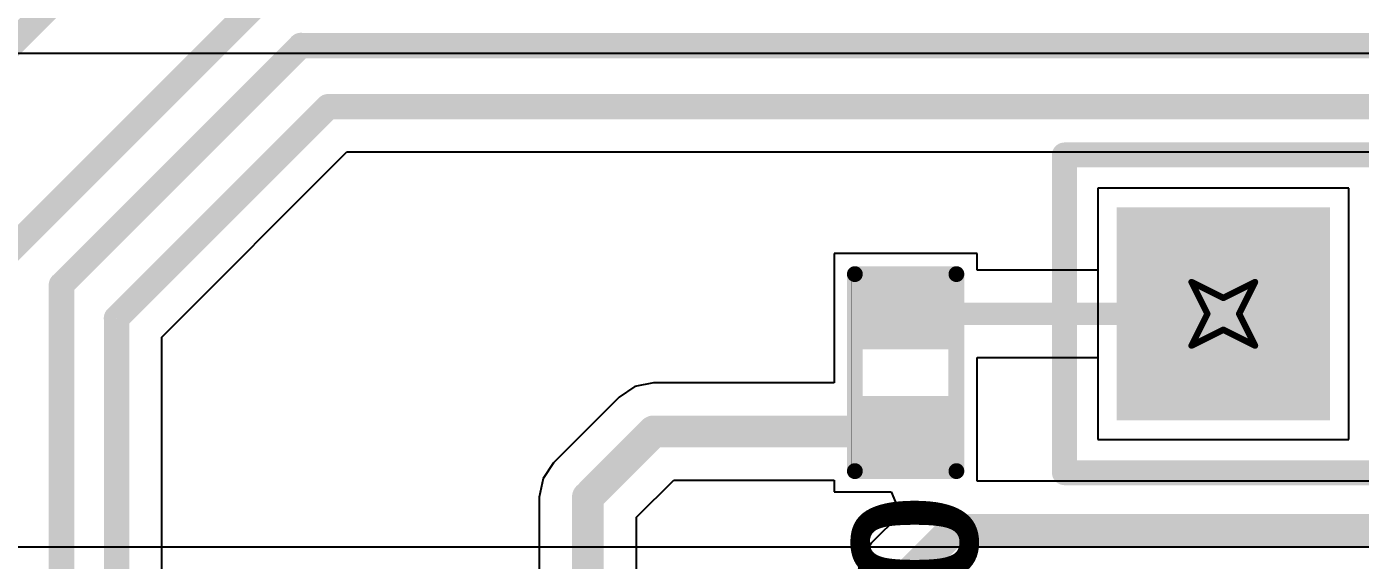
# Model space of a CAD drawing. Header units: inches. Extents: x 0 to 5032, y 0 to 5323.
# Drawn here: x 98.87 to 109.54, y 84.02 to 88.29 of the extents above; entities that cross this region are included whole.
import ezdxf

# ---------------------------------------------------------------- set-up
doc = ezdxf.new("R2010")
doc.units = ezdxf.units.IN
for name, color, linetype in [('Bottom Layer', 5, 'Continuous'), ('Bottom Solder', 6, 'Continuous'), ('Drill Drawing', 1, 'Continuous'), ('Layer 1', 16, 'Continuous'), ('Layer 2', 76, 'Continuous'), ('Multi-Layer', 9, 'Continuous'), ('Pad Holes', 156, 'Continuous'), ('Top Layer', 1, 'Continuous'), ('Top Overlay', 2, 'Continuous'), ('Top Paste', 8, 'Continuous'), ('Top Solder', 216, 'Continuous')]:
    doc.layers.add(name, color=color, linetype=linetype)
doc.styles.add('Arial_Bold', font='', dxfattribs={"height": 0.2})
doc.styles.get('Arial_Bold').set_extended_font_data('Arial', bold=True)

# ---------------------------------------------------------------- blocks, each defined once
blk = doc.blocks.new('HDR1X3__319')
at = {"layer": 'Bottom Layer'}
blk.add_hatch(color=5, dxfattribs=at).paths.add_polyline_path([(-0.75, 0.75), (0.75, 0.75), (0.75, -0.75), (-0.75, -0.75)])
h = blk.add_hatch(color=5, dxfattribs=at)
edge = h.paths.add_edge_path()
edge.add_arc((2.54, 0), 0.75, 0, 360)
h = blk.add_hatch(color=5, dxfattribs=at)
edge = h.paths.add_edge_path()
edge.add_arc((5.08, 0), 0.75, 0, 360)
at = {"layer": 'Bottom Solder'}
blk.add_hatch(color=6, dxfattribs=at).paths.add_polyline_path([(-0.852, 0.852), (0.852, 0.852), (0.852, -0.852), (-0.852, -0.852)])
h = blk.add_hatch(color=6, dxfattribs=at)
edge = h.paths.add_edge_path()
edge.add_arc((2.54, 0), 0.852, 0, 360)
h = blk.add_hatch(color=6, dxfattribs=at)
edge = h.paths.add_edge_path()
edge.add_arc((5.08, 0), 0.852, 0, 360)
at = {"layer": 'Layer 1'}
blk.add_hatch(color=16, dxfattribs=at).paths.add_polyline_path([(-0.75, 0.75), (0.75, 0.75), (0.75, -0.75), (-0.75, -0.75)])
h = blk.add_hatch(color=16, dxfattribs=at)
edge = h.paths.add_edge_path()
edge.add_arc((2.54, 0), 0.75, 0, 360)
h = blk.add_hatch(color=16, dxfattribs=at)
edge = h.paths.add_edge_path()
edge.add_arc((5.08, 0), 0.75, 0, 360)
at = {"layer": 'Layer 2'}
blk.add_hatch(color=76, dxfattribs=at).paths.add_polyline_path([(-0.75, 0.75), (0.75, 0.75), (0.75, -0.75), (-0.75, -0.75)])
h = blk.add_hatch(color=76, dxfattribs=at)
edge = h.paths.add_edge_path()
edge.add_arc((2.54, 0), 0.75, 0, 360)
h = blk.add_hatch(color=76, dxfattribs=at)
edge = h.paths.add_edge_path()
edge.add_arc((5.08, 0), 0.75, 0, 360)
at = {"layer": 'Multi-Layer'}
blk.add_hatch(color=9, dxfattribs=at).paths.add_polyline_path([(-0.75, 0.75), (0.75, 0.75), (0.75, -0.75), (-0.75, -0.75)])
h = blk.add_hatch(color=9, dxfattribs=at)
edge = h.paths.add_edge_path()
edge.add_arc((2.54, 0), 0.75, 0, 360)
h = blk.add_hatch(color=9, dxfattribs=at)
edge = h.paths.add_edge_path()
edge.add_arc((5.08, 0), 0.75, 0, 360)
at = {"layer": 'Pad Holes'}
h = blk.add_hatch(color=7, dxfattribs=at)
edge = h.paths.add_edge_path()
edge.add_arc((0, 0), 0.45, 0, 360)
h = blk.add_hatch(color=7, dxfattribs=at)
edge = h.paths.add_edge_path()
edge.add_arc((2.54, 0), 0.45, 0, 360)
h = blk.add_hatch(color=7, dxfattribs=at)
edge = h.paths.add_edge_path()
edge.add_arc((5.08, 0), 0.45, 0, 360)
at = {"layer": 'Top Layer'}
blk.add_hatch(color=1, dxfattribs=at).paths.add_polyline_path([(-0.75, 0.75), (0.75, 0.75), (0.75, -0.75), (-0.75, -0.75)])
h = blk.add_hatch(color=1, dxfattribs=at)
edge = h.paths.add_edge_path()
edge.add_arc((2.54, 0), 0.75, 0, 360)
h = blk.add_hatch(color=1, dxfattribs=at)
edge = h.paths.add_edge_path()
edge.add_arc((5.08, 0), 0.75, 0, 360)
at = {"layer": 'Top Solder'}
blk.add_hatch(color=216, dxfattribs=at).paths.add_polyline_path([(-0.852, 0.852), (0.852, 0.852), (0.852, -0.852), (-0.852, -0.852)])
h = blk.add_hatch(color=216, dxfattribs=at)
edge = h.paths.add_edge_path()
edge.add_arc((2.54, 0), 0.852, 0, 360)
h = blk.add_hatch(color=216, dxfattribs=at)
edge = h.paths.add_edge_path()
edge.add_arc((5.08, 0), 0.852, 0, 360)
at = {"layer": 'Top Overlay'}
for points in [[(-1.27, -1.27, 0.2, 0.2, 0), (-1.27, 1.27, 0.2, 0.2, 0)], [(-1.27, 1.27, 0.2, 0.2, 0), (6.35, 1.27, 0.2, 0.2, 0)], [(6.35, -1.27, 0.2, 0.2, 0), (6.35, 1.27, 0.2, 0.2, 0)], [(-1.27, -1.27, 0.2, 0.2, 0), (6.35, -1.27, 0.2, 0.2, 0)]]:
    blk.add_lwpolyline(points, format="xyseb", dxfattribs=at)
for points in [[(-1.32, 1.27, 0.1, 0.1, 1), (-1.22, 1.27, 0.1, 0.1, 1)], [(-1.32, 1.27, 0.1, 0.1, 1), (-1.22, 1.27, 0.1, 0.1, 1)], [(6.3, 1.27, 0.1, 0.1, 1), (6.4, 1.27, 0.1, 0.1, 1)], [(6.3, 1.27, 0.1, 0.1, 1), (6.4, 1.27, 0.1, 0.1, 1)], [(-1.32, -1.27, 0.1, 0.1, 1), (-1.22, -1.27, 0.1, 0.1, 1)], [(-1.32, -1.27, 0.1, 0.1, 1), (-1.22, -1.27, 0.1, 0.1, 1)], [(6.3, -1.27, 0.1, 0.1, 1), (6.4, -1.27, 0.1, 0.1, 1)], [(6.3, -1.27, 0.1, 0.1, 1), (6.4, -1.27, 0.1, 0.1, 1)]]:
    blk.add_lwpolyline(points, format="xyseb", close=True, dxfattribs=at)
blk = doc.blocks.new('R___0402_320')
at = {"layer": 'Top Layer'}
for points in [[(-0.699, -0.318), (-0.699, 0.317), (-0.241, 0.317), (-0.241, -0.318)], [(0.241, -0.318), (0.241, 0.317), (0.699, 0.317), (0.699, -0.318)]]:
    blk.add_hatch(color=1, dxfattribs=at).paths.add_polyline_path(points)
at = {"layer": 'Top Paste'}
for points in [[(-0.699, -0.318), (-0.699, 0.317), (-0.241, 0.317), (-0.241, -0.318)], [(0.241, -0.318), (0.241, 0.317), (0.699, 0.317), (0.699, -0.318)]]:
    blk.add_hatch(color=8, dxfattribs=at).paths.add_polyline_path(points)
at = {"layer": 'Top Solder'}
for points in [[(-0.754, -0.373), (-0.754, 0.373), (-0.186, 0.373), (-0.186, -0.373)], [(0.186, -0.373), (0.186, 0.373), (0.754, 0.373), (0.754, -0.373)]]:
    blk.add_hatch(color=216, dxfattribs=at).paths.add_polyline_path(points)
at = {"layer": 'Top Overlay'}
for points in [[(0.787, 0.406, 0.127, 0.127, 0), (-0.787, 0.406, 0.127, 0.127, 0)], [(-0.787, -0.406, 0.127, 0.127, 0), (-0.787, 0.406, 0.127, 0.127, 0)], [(0.787, -0.406, 0.127, 0.127, 0), (0.787, 0.406, 0.127, 0.127, 0)], [(0.787, -0.406, 0.127, 0.127, 0), (-0.787, -0.406, 0.127, 0.127, 0)], [(0.813, -0.432, 0.00323, 0.00323, 0), (-0.813, -0.432, 0.00323, 0.00323, 0)]]:
    blk.add_lwpolyline(points, format="xyseb", dxfattribs=at)
for points in [[(-0.819, 0.406, 0.0635, 0.0635, 1), (-0.756, 0.406, 0.0635, 0.0635, 1)], [(-0.819, 0.406, 0.0635, 0.0635, 1), (-0.756, 0.406, 0.0635, 0.0635, 1)], [(0.756, 0.406, 0.0635, 0.0635, 1), (0.819, 0.406, 0.0635, 0.0635, 1)], [(0.756, 0.406, 0.0635, 0.0635, 1), (0.819, 0.406, 0.0635, 0.0635, 1)], [(-0.819, -0.406, 0.0635, 0.0635, 1), (-0.756, -0.406, 0.0635, 0.0635, 1)], [(-0.819, -0.406, 0.0635, 0.0635, 1), (-0.756, -0.406, 0.0635, 0.0635, 1)], [(0.756, -0.406, 0.0635, 0.0635, 1), (0.819, -0.406, 0.0635, 0.0635, 1)], [(0.756, -0.406, 0.0635, 0.0635, 1), (0.819, -0.406, 0.0635, 0.0635, 1)], [(-0.814, -0.432, 0.00161, 0.00161, 1), (-0.812, -0.432, 0.00161, 0.00161, 1)], [(0.812, -0.432, 0.00161, 0.00161, 1), (0.814, -0.432, 0.00161, 0.00161, 1)]]:
    blk.add_lwpolyline(points, format="xyseb", close=True, dxfattribs=at)

msp = doc.modelspace()

# ---------------------------------------------------------------- linework, layer by layer
at = {"layer": 'Bottom Layer'}
for p, q in [((90.591, 88.074), (115.08, 88.074)), ((109.444, 86.994), (107.436, 86.994)), ((107.436, 86.994), (107.436, 84.986)), ((109.444, 84.986), (109.444, 86.994)), ((107.436, 84.986), (109.444, 84.986)), ((109.727, 84.125), (95.596, 84.125))]:
    msp.add_line(p, q, dxfattribs=at)
at = {"layer": 'Drill Drawing'}
for points in [[(108.186, 86.244, 0.0508, 0.0508, 0), (108.44, 86.117, 0.0508, 0.0508, 0)], [(108.186, 86.244, 0.0508, 0.0508, 0), (108.313, 85.99, 0.0508, 0.0508, 0)], [(108.44, 86.117, 0.0508, 0.0508, 0), (108.694, 86.244, 0.0508, 0.0508, 0)], [(108.567, 85.99, 0.0508, 0.0508, 0), (108.694, 86.244, 0.0508, 0.0508, 0)], [(108.186, 85.736, 0.0508, 0.0508, 0), (108.313, 85.99, 0.0508, 0.0508, 0)], [(108.567, 85.99, 0.0508, 0.0508, 0), (108.694, 85.736, 0.0508, 0.0508, 0)], [(108.186, 85.736, 0.0508, 0.0508, 0), (108.44, 85.863, 0.0508, 0.0508, 0)], [(108.44, 85.863, 0.0508, 0.0508, 0), (108.694, 85.736, 0.0508, 0.0508, 0)]]:
    msp.add_lwpolyline(points, format="xyseb", dxfattribs=at)
for points in [[(108.173, 86.244, 0.0254, 0.0254, 1), (108.198, 86.244, 0.0254, 0.0254, 1)], [(108.173, 86.244, 0.0254, 0.0254, 1), (108.198, 86.244, 0.0254, 0.0254, 1)], [(108.681, 86.244, 0.0254, 0.0254, 1), (108.706, 86.244, 0.0254, 0.0254, 1)], [(108.681, 86.244, 0.0254, 0.0254, 1), (108.706, 86.244, 0.0254, 0.0254, 1)], [(108.427, 86.117, 0.0254, 0.0254, 1), (108.452, 86.117, 0.0254, 0.0254, 1)], [(108.427, 86.117, 0.0254, 0.0254, 1), (108.452, 86.117, 0.0254, 0.0254, 1)], [(108.3, 85.99, 0.0254, 0.0254, 1), (108.325, 85.99, 0.0254, 0.0254, 1)], [(108.3, 85.99, 0.0254, 0.0254, 1), (108.325, 85.99, 0.0254, 0.0254, 1)], [(108.554, 85.99, 0.0254, 0.0254, 1), (108.579, 85.99, 0.0254, 0.0254, 1)], [(108.554, 85.99, 0.0254, 0.0254, 1), (108.579, 85.99, 0.0254, 0.0254, 1)], [(108.427, 85.863, 0.0254, 0.0254, 1), (108.452, 85.863, 0.0254, 0.0254, 1)], [(108.427, 85.863, 0.0254, 0.0254, 1), (108.452, 85.863, 0.0254, 0.0254, 1)], [(108.173, 85.736, 0.0254, 0.0254, 1), (108.198, 85.736, 0.0254, 0.0254, 1)], [(108.173, 85.736, 0.0254, 0.0254, 1), (108.198, 85.736, 0.0254, 0.0254, 1)], [(108.681, 85.736, 0.0254, 0.0254, 1), (108.706, 85.736, 0.0254, 0.0254, 1)], [(108.681, 85.736, 0.0254, 0.0254, 1), (108.706, 85.736, 0.0254, 0.0254, 1)]]:
    msp.add_lwpolyline(points, format="xyseb", close=True, dxfattribs=at)
at = {"layer": 'Layer 1'}
for p, q in [((109.444, 86.994), (107.436, 86.994)), ((107.436, 86.994), (107.436, 84.986)), ((109.444, 84.986), (109.444, 86.994)), ((107.436, 84.986), (109.444, 84.986))]:
    msp.add_line(p, q, dxfattribs=at)
at = {"layer": 'Layer 2'}
for p, q in [((109.444, 86.994), (107.436, 86.994)), ((107.436, 86.994), (107.436, 84.986)), ((109.444, 84.986), (109.444, 86.994)), ((107.436, 84.986), (109.444, 84.986))]:
    msp.add_line(p, q, dxfattribs=at)
at = {"layer": 'Top Layer'}
for p, q in [((99.953, 85.804), (101.433, 87.284)), ((101.433, 87.284), (113.568, 87.284)), ((109.444, 86.994), (107.436, 86.994)), ((107.436, 86.994), (107.436, 86.339)), ((109.444, 84.986), (109.444, 86.994)), ((106.471, 86.472), (105.328, 86.472)), ((105.328, 86.472), (105.328, 85.438)), ((106.471, 86.339), (106.471, 86.472)), ((107.436, 86.339), (106.471, 86.339)), ((99.953, 80.648), (99.953, 85.804)), ((106.471, 84.651), (106.471, 85.64)), ((106.471, 85.64), (107.436, 85.64)), ((107.436, 85.64), (107.436, 84.986)), ((103.885, 85.438), (103.736, 85.409)), ((105.328, 85.438), (103.885, 85.438)), ((103.61, 85.324), (103.085, 84.799)), ((103.736, 85.409), (103.61, 85.324)), ((107.436, 84.986), (109.444, 84.986)), ((103.085, 84.799), (103.001, 84.673)), ((103.001, 84.673), (102.971, 84.524)), ((103.748, 84.364), (104.046, 84.661)), ((104.046, 84.661), (105.328, 84.661)), ((105.328, 84.661), (105.328, 84.567)), ((105.328, 84.567), (105.785, 84.567)), ((105.785, 84.567), (105.858, 84.389)), ((110.419, 84.651), (106.471, 84.651)), ((102.971, 84.524), (102.971, 83.564)), ((103.748, 83.564), (103.748, 84.364)), ((105.858, 84.389), (105.625, 84.156)), ((105.625, 84.156), (105.541, 84.03)), ((105.541, 84.03), (105.511, 83.881))]:
    msp.add_line(p, q, dxfattribs=at)
for points in [[(97.212, 86.602, 0.203, 0.203, 0), (100.457, 89.847, 0.203, 0.203, 0)], [(98.704, 86.458, 0.203, 0.203, 0), (100.876, 88.63, 0.203, 0.203, 0)], [(99.151, 86.222, 0.203, 0.203, 0), (101.064, 88.135, 0.203, 0.203, 0)], [(101.064, 88.135, 0.203, 0.203, 0), (113.92, 88.135, 0.203, 0.203, 0)], [(99.591, 85.955, 0.203, 0.203, 0), (101.282, 87.646, 0.203, 0.203, 0)], [(101.282, 87.646, 0.203, 0.203, 0), (113.718, 87.646, 0.203, 0.203, 0)], [(99.151, 79.695, 0.203, 0.203, 0), (99.151, 86.222, 0.203, 0.203, 0)], [(99.591, 79.499, 0.203, 0.203, 0), (99.591, 85.955, 0.203, 0.203, 0)], [(105.9, 85.99, 0.178, 0.178, 0), (108.44, 85.99, 0.178, 0.178, 0)], [(103.36, 84.524, 0.254, 0.254, 0), (103.885, 85.05, 0.254, 0.254, 0)], [(103.885, 85.05, 0.254, 0.254, 0), (105.9, 85.05, 0.254, 0.254, 0)], [(103.36, 82.51, 0.254, 0.254, 0), (103.36, 84.524, 0.254, 0.254, 0)], [(105.9, 83.881, 0.254, 0.254, 0), (106.281, 84.262, 0.254, 0.254, 0)], [(106.281, 84.262, 0.254, 0.254, 0), (110.58, 84.262, 0.254, 0.254, 0)]]:
    msp.add_lwpolyline(points, format="xyseb", dxfattribs=at)
for points in [[(101.013, 88.135, 0.102, 0.102, 1), (101.115, 88.135, 0.102, 0.102, 1)], [(101.013, 88.135, 0.102, 0.102, 1), (101.115, 88.135, 0.102, 0.102, 1)], [(101.232, 87.646, 0.102, 0.102, 1), (101.333, 87.646, 0.102, 0.102, 1)], [(101.232, 87.646, 0.102, 0.102, 1), (101.333, 87.646, 0.102, 0.102, 1)], [(99.1, 86.222, 0.102, 0.102, 1), (99.202, 86.222, 0.102, 0.102, 1)], [(99.1, 86.222, 0.102, 0.102, 1), (99.202, 86.222, 0.102, 0.102, 1)], [(99.54, 85.955, 0.102, 0.102, 1), (99.641, 85.955, 0.102, 0.102, 1)], [(99.54, 85.955, 0.102, 0.102, 1), (99.641, 85.955, 0.102, 0.102, 1)], [(105.855, 85.99, 0.0889, 0.0889, 1), (105.944, 85.99, 0.0889, 0.0889, 1)], [(108.395, 85.99, 0.0889, 0.0889, 1), (108.484, 85.99, 0.0889, 0.0889, 1)], [(103.821, 85.05, 0.127, 0.127, 1), (103.948, 85.05, 0.127, 0.127, 1)], [(103.821, 85.05, 0.127, 0.127, 1), (103.948, 85.05, 0.127, 0.127, 1)], [(105.836, 85.05, 0.127, 0.127, 1), (105.963, 85.05, 0.127, 0.127, 1)], [(103.296, 84.524, 0.127, 0.127, 1), (103.423, 84.524, 0.127, 0.127, 1)], [(103.296, 84.524, 0.127, 0.127, 1), (103.423, 84.524, 0.127, 0.127, 1)], [(106.217, 84.262, 0.127, 0.127, 1), (106.344, 84.262, 0.127, 0.127, 1)], [(106.217, 84.262, 0.127, 0.127, 1), (106.344, 84.262, 0.127, 0.127, 1)]]:
    msp.add_lwpolyline(points, format="xyseb", close=True, dxfattribs=at)

# ---------------------------------------------------------------- block references
msp.add_blockref('HDR1X3__319', (108.44, 85.99))
at = {"rotation": 270}
msp.add_blockref('R___0402_320', (105.9, 85.52), dxfattribs=at)

# ---------------------------------------------------------------- texts
at = {"layer": 'Top Overlay', "style": 'Arial_Bold'}
msp.add_text('SW-CLK/BOOT0', height=1, rotation=90, dxfattribs=at).set_placement((106.473, 73.767))

doc.saveas('drawing.dxf')
